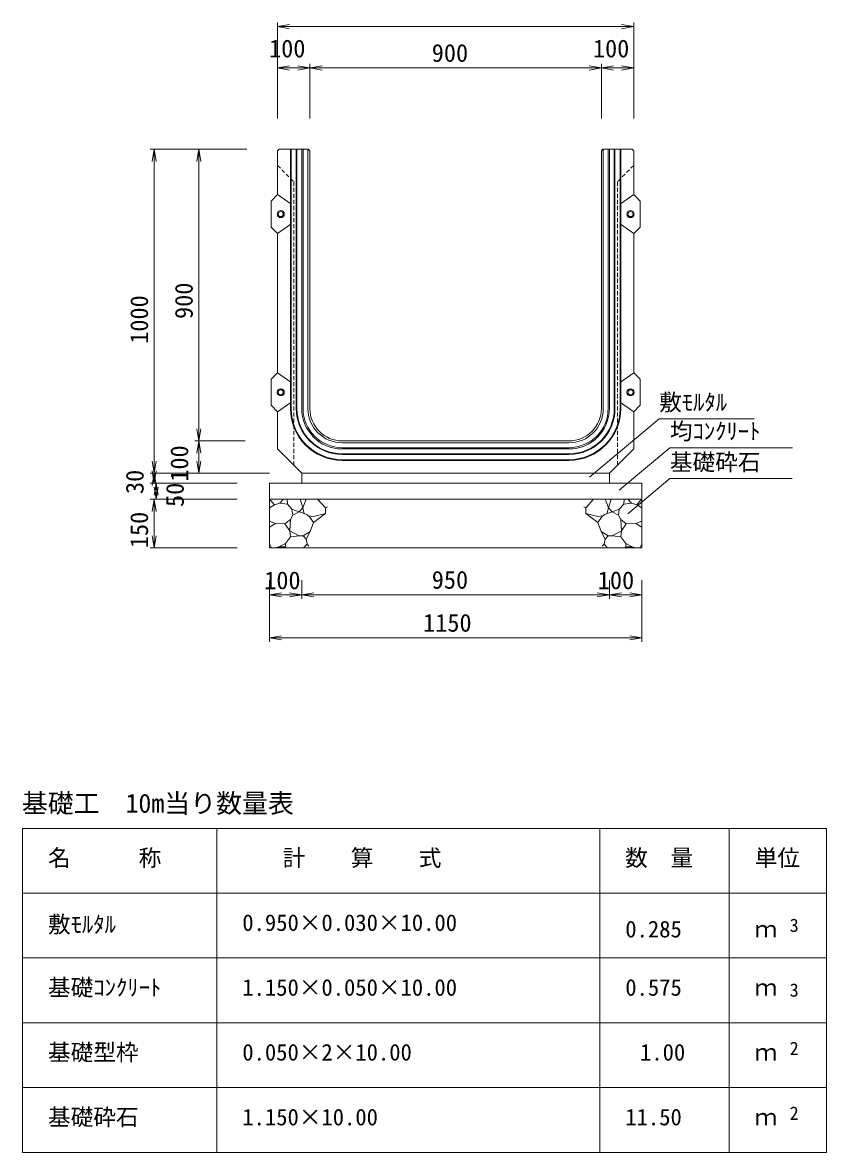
# Model space of a CAD drawing. Units: millimetres on the paper. Extents: x 0 to 840, y 0 to 594.
# Drawn here: x 269.9 to 319.5, y 228.6 to 298.4 of the extents above; entities that cross this region are included whole.
import ezdxf
from ezdxf.enums import TextEntityAlignment as Align

# ---------------------------------------------------------------- set-up
doc = ezdxf.new("R2010")
doc.units = ezdxf.units.MM
doc.linetypes.add('USER1', pattern=[0.375, 0.25, -0.125])
doc.linetypes.add('USER2', pattern=[2, 1, -1])
for name, color, linetype, lineweight in [('D-MTR-FRAM（材料表図枠）', 7, 'Continuous', 18), ('D-STR-DIM（寸法）', 7, 'Continuous', 18), ('D-STR-HTXT（旗揚げ）', 7, 'Continuous', 18), ('D-STR-STRn（構造物）', 7, 'Continuous', 18), ('D-STR（構造物外形線）', 1, 'Continuous', 18)]:
    doc.layers.add(name, color=color, linetype=linetype, lineweight=lineweight)
doc.layers.add('D-MTR-TXT(文字列）', color=7, linetype='Continuous')
doc.layers.add('D-STR-TXT（文字）', color=7, linetype='Continuous')
doc.styles.add('ＭＳ ゴシック', font='')
doc.styles.get('ＭＳ ゴシック').set_extended_font_data('MS Gothic')

msp = doc.modelspace()

# ---------------------------------------------------------------- linework, layer by layer
at = {"layer": 'D-MTR-FRAM（材料表図枠）', "color": 2}
for p, q in [((269.854, 248.64), (319.493, 248.64)), ((269.854, 228.64), (269.854, 248.64)), ((281.854, 228.64), (281.854, 248.64)), ((305.493, 228.64), (305.493, 248.64)), ((313.493, 235.84), (313.493, 248.64)), ((313.493, 228.64), (313.493, 248.64)), ((319.493, 228.64), (319.493, 248.64)), ((269.854, 244.64), (319.493, 244.64)), ((269.854, 240.64), (319.493, 240.64)), ((269.854, 236.64), (319.493, 236.64)), ((269.854, 232.64), (319.493, 232.64)), ((269.854, 228.64), (319.493, 228.64))]:
    msp.add_line(p, q, dxfattribs=at)
at = {"layer": 'D-STR-DIM（寸法）'}
for p, q in [((285.595, 292.454), (285.595, 298.371)), ((285.595, 298.121), (286.345, 298.246)), ((285.595, 298.121), (285.695, 298.121)), ((286.345, 297.996), (285.595, 298.121)), ((285.695, 298.121), (307.495, 298.121)), ((306.845, 298.246), (307.595, 298.121)), ((307.595, 298.121), (306.845, 297.996)), ((307.595, 298.121), (307.495, 298.121)), ((307.595, 292.454), (307.595, 298.371)), ((285.595, 292.454), (285.595, 295.819)), ((285.595, 295.569), (286.345, 295.694)), ((286.845, 295.694), (287.595, 295.569)), ((287.595, 292.454), (287.595, 295.819)), ((287.595, 292.454), (287.595, 295.819)), ((287.595, 295.569), (288.345, 295.694)), ((304.845, 295.694), (305.595, 295.569)), ((305.595, 292.454), (305.595, 295.819)), ((305.595, 292.454), (305.595, 295.819)), ((305.595, 295.569), (306.345, 295.694)), ((306.845, 295.694), (307.595, 295.569)), ((307.595, 292.454), (307.595, 295.819)), ((285.595, 295.569), (285.695, 295.569)), ((286.345, 295.444), (285.595, 295.569)), ((287.495, 295.569), (285.695, 295.569)), ((287.595, 295.569), (286.845, 295.444)), ((287.595, 295.569), (287.495, 295.569)), ((287.595, 295.569), (287.695, 295.569)), ((288.345, 295.444), (287.595, 295.569)), ((305.495, 295.569), (287.695, 295.569)), ((305.595, 295.569), (304.845, 295.444)), ((305.595, 295.569), (305.495, 295.569)), ((305.595, 295.569), (305.695, 295.569)), ((306.345, 295.444), (305.595, 295.569)), ((305.695, 295.569), (307.495, 295.569)), ((307.595, 295.569), (306.845, 295.444)), ((307.595, 295.569), (307.495, 295.569)), ((283.695, 290.554), (277.732, 290.554)), ((277.857, 289.804), (277.982, 290.554)), ((277.982, 290.554), (277.982, 290.454)), ((277.982, 290.554), (278.107, 289.804)), ((277.982, 290.454), (277.982, 270.654)), ((283.695, 290.554), (280.489, 290.554)), ((280.614, 289.804), (280.739, 290.554)), ((280.739, 290.554), (280.739, 290.454)), ((280.739, 290.554), (280.864, 289.804)), ((280.739, 290.454), (280.739, 272.654)), ((280.739, 272.554), (280.614, 273.304)), ((280.864, 273.304), (280.739, 272.554)), ((280.739, 272.554), (280.739, 272.654)), ((283.595, 272.554), (280.489, 272.554)), ((283.595, 272.554), (280.489, 272.554)), ((280.614, 271.804), (280.739, 272.554)), ((280.739, 272.554), (280.739, 272.454)), ((280.739, 272.554), (280.864, 271.804)), ((280.739, 270.654), (280.739, 272.454)), ((277.982, 270.554), (277.857, 271.304)), ((278.107, 271.304), (277.982, 270.554)), ((280.739, 270.554), (280.614, 271.304)), ((280.864, 271.304), (280.739, 270.554)), ((277.982, 269.954), (277.857, 270.704)), ((278.107, 270.704), (277.982, 269.954)), ((277.982, 270.554), (277.982, 270.654)), ((280.739, 270.554), (280.739, 270.654)), ((285.095, 270.554), (277.732, 270.554)), ((285.095, 270.554), (277.732, 270.554)), ((283.095, 269.954), (277.732, 269.954)), ((277.857, 269.804), (277.982, 270.554)), ((283.095, 269.954), (277.857, 269.954)), ((277.982, 270.554), (277.982, 270.454)), ((277.982, 270.554), (278.107, 269.804)), ((277.982, 270.454), (277.982, 270.054)), ((277.982, 269.954), (277.982, 270.054)), ((277.982, 269.204), (278.107, 269.954)), ((278.107, 269.954), (278.107, 269.854)), ((278.107, 269.954), (278.232, 269.204)), ((285.095, 270.554), (280.489, 270.554)), ((278.107, 268.954), (277.982, 269.704)), ((278.107, 269.854), (278.107, 269.054)), ((278.232, 269.704), (278.107, 268.954)), ((283.095, 268.954), (277.732, 268.954)), ((283.095, 268.954), (277.857, 268.954)), ((277.857, 268.204), (277.982, 268.954)), ((277.982, 268.954), (277.982, 268.854)), ((277.982, 268.954), (278.107, 268.204)), ((277.982, 268.854), (277.982, 266.054)), ((278.107, 268.954), (278.107, 269.054)), ((277.982, 265.954), (277.857, 266.704)), ((278.107, 266.704), (277.982, 265.954)), ((283.095, 265.954), (277.732, 265.954)), ((277.982, 265.954), (277.982, 266.054)), ((285.095, 263.954), (285.095, 262.801)), ((285.095, 263.954), (285.095, 260.148)), ((287.095, 263.954), (287.095, 262.801)), ((287.095, 263.954), (287.095, 262.801)), ((306.095, 263.954), (306.095, 262.801)), ((306.095, 263.954), (306.095, 262.801)), ((308.095, 263.954), (308.095, 262.801)), ((308.095, 263.954), (308.095, 260.148)), ((285.095, 263.051), (285.845, 263.176)), ((285.095, 263.051), (285.195, 263.051)), ((285.845, 262.926), (285.095, 263.051)), ((285.195, 263.051), (286.995, 263.051)), ((286.345, 263.176), (287.095, 263.051)), ((287.095, 263.051), (286.345, 262.926)), ((287.095, 263.051), (286.995, 263.051)), ((287.095, 263.051), (287.845, 263.176)), ((287.095, 263.051), (287.195, 263.051)), ((287.845, 262.926), (287.095, 263.051)), ((305.995, 263.051), (287.195, 263.051)), ((305.345, 263.176), (306.095, 263.051)), ((306.095, 263.051), (305.345, 262.926)), ((306.095, 263.051), (305.995, 263.051)), ((306.095, 263.051), (306.845, 263.176)), ((306.095, 263.051), (306.195, 263.051)), ((306.845, 262.926), (306.095, 263.051)), ((307.995, 263.051), (306.195, 263.051)), ((307.345, 263.176), (308.095, 263.051)), ((308.095, 263.051), (307.345, 262.926)), ((308.095, 263.051), (307.995, 263.051)), ((285.095, 260.398), (285.845, 260.523)), ((285.095, 260.398), (285.195, 260.398)), ((285.845, 260.273), (285.095, 260.398)), ((285.195, 260.398), (307.995, 260.398)), ((307.345, 260.523), (308.095, 260.398)), ((308.095, 260.398), (307.345, 260.273)), ((308.095, 260.398), (307.995, 260.398))]:
    msp.add_line(p, q, dxfattribs=at)
at = {"layer": 'D-STR-HTXT（旗揚げ）'}
for p, q in [((304.869, 270.314), (309.162, 273.922)), ((315.026, 273.922), (309.162, 273.922)), ((306.705, 269.514), (309.825, 272.135)), ((317.395, 272.135), (309.825, 272.135)), ((307.236, 268.047), (309.825, 270.223)), ((317.37, 270.223), (309.825, 270.223))]:
    msp.add_line(p, q, dxfattribs=at)
at = {"layer": 'D-STR-STRn（構造物）'}
for p, q in [((285.095, 269.954), (308.095, 269.954)), ((285.095, 265.954), (285.095, 269.954)), ((287.095, 270.554), (287.095, 269.954)), ((306.095, 270.554), (306.095, 269.954)), ((308.095, 265.954), (308.095, 269.954)), ((309.5, 269.954), (309.504, 269.954)), ((285.095, 268.954), (308.095, 268.954)), ((285.402, 268.606), (285.095, 268.426)), ((285.402, 268.606), (285.11, 268.954)), ((285.739, 268.715), (285.402, 268.606)), ((285.739, 268.715), (285.96, 268.954)), ((286.204, 268.64), (285.739, 268.715)), ((286.204, 268.64), (286.187, 268.954)), ((286.485, 268.334), (286.204, 268.64)), ((286.993, 268.954), (287.162, 268.42)), ((287.162, 268.42), (287.37, 268.954)), ((288.076, 268.954), (288.556, 268.419)), ((288.556, 268.419), (288.682, 268.482)), ((304.634, 268.419), (304.508, 268.482)), ((305.114, 268.954), (304.634, 268.419)), ((306.029, 268.42), (305.821, 268.954)), ((306.197, 268.954), (306.029, 268.42)), ((306.705, 268.334), (306.986, 268.64)), ((306.986, 268.64), (307.003, 268.954)), ((306.986, 268.64), (307.452, 268.715)), ((307.452, 268.715), (307.231, 268.954)), ((307.452, 268.715), (307.789, 268.606)), ((307.789, 268.606), (308.081, 268.954)), ((307.789, 268.606), (308.095, 268.426)), ((286.401, 267.704), (286.536, 267.977)), ((286.536, 267.977), (286.485, 268.334)), ((286.931, 268.18), (286.485, 268.334)), ((286.536, 267.977), (286.931, 268.18)), ((287.162, 268.42), (286.931, 268.18)), ((286.931, 268.18), (287.407, 268.004)), ((287.162, 268.42), (287.252, 268.061)), ((287.407, 268.004), (287.583, 267.837)), ((287.495, 267.92), (287.818, 267.889)), ((287.583, 267.837), (287.821, 267.519)), ((287.818, 267.889), (288.556, 268.078)), ((287.821, 267.519), (288.556, 268.078)), ((288.556, 268.419), (288.556, 268.078)), ((288.556, 268.078), (288.571, 268.075)), ((304.634, 268.078), (304.62, 268.075)), ((304.634, 268.419), (304.634, 268.078)), ((305.372, 267.889), (304.634, 268.078)), ((305.369, 267.519), (304.634, 268.078)), ((305.607, 267.837), (305.369, 267.519)), ((305.696, 267.92), (305.372, 267.889)), ((305.784, 268.004), (305.607, 267.837)), ((306.26, 268.18), (305.784, 268.004)), ((306.029, 268.42), (305.939, 268.061)), ((306.029, 268.42), (306.26, 268.18)), ((306.26, 268.18), (306.705, 268.334)), ((306.654, 267.977), (306.26, 268.18)), ((306.654, 267.977), (306.705, 268.334)), ((306.79, 267.704), (306.654, 267.977)), ((285.469, 267.446), (285.095, 267.603)), ((285.095, 267.234), (285.469, 267.446)), ((285.469, 267.446), (286.055, 267.436)), ((286.055, 267.436), (286.401, 267.704)), ((286.36, 267.013), (286.055, 267.436)), ((286.36, 267.013), (286.401, 267.704)), ((287.821, 267.519), (287.612, 266.96)), ((305.369, 267.519), (305.579, 266.96)), ((306.831, 267.013), (306.79, 267.704)), ((307.135, 267.436), (306.79, 267.704)), ((306.831, 267.013), (307.135, 267.436)), ((307.722, 267.446), (307.135, 267.436)), ((307.722, 267.446), (308.095, 267.603)), ((308.095, 267.234), (307.722, 267.446)), ((286.08, 266.222), (286.396, 266.624)), ((286.396, 266.624), (286.36, 267.013)), ((286.36, 267.013), (286.932, 266.703)), ((286.932, 266.703), (286.396, 266.624)), ((287.174, 266.685), (286.932, 266.703)), ((287.612, 266.96), (287.174, 266.685)), ((287.174, 266.685), (287.356, 266.498)), ((287.356, 266.498), (287.612, 266.96)), ((287.424, 266.171), (287.356, 266.498)), ((305.835, 266.498), (305.579, 266.96)), ((305.579, 266.96), (306.017, 266.685)), ((305.766, 266.171), (305.835, 266.498)), ((306.017, 266.685), (305.835, 266.498)), ((306.017, 266.685), (306.259, 266.703)), ((306.831, 267.013), (306.259, 266.703)), ((306.259, 266.703), (306.794, 266.624)), ((306.794, 266.624), (306.831, 267.013)), ((307.111, 266.222), (306.794, 266.624)), ((285.218, 265.954), (285.095, 266.21)), ((285.095, 265.954), (308.095, 265.954)), ((285.687, 266.007), (285.468, 265.954)), ((285.687, 266.007), (286.08, 266.222)), ((286.049, 266.02), (285.687, 266.007)), ((286.2, 265.954), (286.049, 266.02)), ((286.08, 266.222), (286.087, 266.021)), ((287.207, 265.954), (287.424, 266.171)), ((287.424, 266.171), (287.537, 266.066)), ((305.766, 266.171), (305.654, 266.066)), ((305.983, 265.954), (305.766, 266.171)), ((306.991, 265.954), (307.142, 266.02)), ((307.111, 266.222), (307.104, 266.021)), ((307.504, 266.007), (307.111, 266.222)), ((307.142, 266.02), (307.504, 266.007)), ((307.504, 266.007), (307.722, 265.954)), ((307.972, 265.954), (308.095, 266.21))]:
    msp.add_line(p, q, dxfattribs=at)
at = {"layer": 'D-STR（構造物外形線）'}
for p, q in [((285.695, 290.554), (285.595, 290.454)), ((285.595, 287.754), (285.595, 290.454)), ((285.695, 290.554), (287.495, 290.554)), ((286.395, 274.554), (286.395, 290.554)), ((286.435, 274.554), (286.435, 290.554)), ((286.755, 274.554), (286.755, 290.554)), ((286.795, 274.554), (286.795, 290.554)), ((287.095, 274.554), (287.095, 290.554)), ((287.175, 274.554), (287.175, 290.554)), ((287.475, 274.554), (287.475, 290.554)), ((287.495, 290.554), (287.595, 290.454)), ((287.595, 274.554), (287.595, 290.454)), ((305.695, 290.554), (305.595, 290.454)), ((305.595, 274.554), (305.595, 290.454)), ((305.695, 290.554), (307.495, 290.554)), ((305.715, 274.554), (305.715, 290.554)), ((306.015, 274.554), (306.015, 290.554)), ((306.095, 274.554), (306.095, 290.554)), ((306.395, 274.554), (306.395, 290.554)), ((306.435, 274.554), (306.435, 290.554)), ((306.755, 274.554), (306.755, 290.554)), ((306.795, 274.554), (306.795, 290.554)), ((307.495, 290.554), (307.595, 290.454)), ((307.595, 287.754), (307.595, 290.454)), ((285.595, 287.754), (285.195, 287.354)), ((285.195, 285.754), (285.195, 287.354)), ((307.595, 287.754), (307.995, 287.354)), ((307.995, 285.754), (307.995, 287.354)), ((285.195, 285.754), (285.595, 285.354)), ((285.595, 276.754), (285.595, 285.354)), ((307.995, 285.754), (307.595, 285.354)), ((307.595, 276.754), (307.595, 285.354)), ((285.595, 276.754), (285.195, 276.354)), ((285.195, 274.754), (285.195, 276.354)), ((307.595, 276.754), (307.995, 276.354)), ((307.995, 274.754), (307.995, 276.354)), ((285.195, 274.754), (285.595, 274.354)), ((307.995, 274.754), (307.595, 274.354)), ((285.595, 272.054), (285.595, 274.354)), ((307.595, 272.054), (307.595, 274.354)), ((285.595, 272.054), (287.095, 270.554)), ((303.595, 272.554), (289.595, 272.554)), ((303.595, 272.434), (289.595, 272.434)), ((303.595, 272.134), (289.595, 272.134)), ((303.595, 272.054), (289.595, 272.054)), ((307.595, 272.054), (306.095, 270.554)), ((303.595, 271.754), (289.595, 271.754)), ((303.595, 271.714), (289.595, 271.714)), ((303.595, 271.394), (289.595, 271.394)), ((303.595, 271.354), (289.595, 271.354)), ((287.095, 270.554), (306.095, 270.554))]:
    msp.add_line(p, q, dxfattribs=at)
at = {"layer": 'D-STR（構造物外形線）', "linetype": 'USER1'}
for p, q in [((285.595, 289.554), (286.595, 288.554)), ((307.595, 289.554), (306.595, 288.554)), ((286.595, 271.054), (286.595, 288.554)), ((306.595, 271.054), (306.595, 288.554))]:
    msp.add_line(p, q, dxfattribs=at)
at = {"layer": 'D-STR（構造物外形線）', "linetype": 'USER2'}
for p, q in [((285.595, 287.754), (286.595, 287.054)), ((307.595, 287.754), (306.595, 287.054)), ((285.595, 285.354), (286.595, 286.054)), ((307.595, 285.354), (306.595, 286.054)), ((285.595, 276.754), (286.595, 276.054)), ((307.595, 276.754), (306.595, 276.054)), ((285.595, 274.354), (286.595, 275.054)), ((307.595, 274.354), (306.595, 275.054))]:
    msp.add_line(p, q, dxfattribs=at)
at = {"layer": 'D-STR（構造物外形線）'}
for centre, radius in [((285.795, 286.554), 0.22), ((285.795, 286.554), 0.16), ((307.395, 286.554), 0.22), ((307.395, 286.554), 0.16), ((285.795, 275.554), 0.22), ((285.795, 275.554), 0.16), ((307.395, 275.554), 0.22), ((307.395, 275.554), 0.16)]:
    msp.add_circle(centre, radius, dxfattribs=at)
for centre, radius, start, end in [((289.595, 274.554), 3.2, 180, 270), ((289.595, 274.554), 3.16, 180, 270), ((289.595, 274.554), 2.84, 180, 270), ((289.595, 274.554), 2.8, 180, 270), ((289.595, 274.554), 2.5, 180, 270), ((289.595, 274.554), 2.42, 180, 270), ((289.595, 274.554), 2.12, 180, 270), ((289.595, 274.554), 2, 180, 270), ((303.595, 274.554), 3.2, 270, 0), ((303.595, 274.554), 3.16, 270, 0), ((303.595, 274.554), 2.84, 270, 0), ((303.595, 274.554), 2.8, 270, 0), ((303.595, 274.554), 2.5, 270, 0), ((303.595, 274.554), 2.42, 270, 0), ((303.595, 274.554), 2.12, 270, 0), ((303.595, 274.554), 2, 270, 0)]:
    msp.add_arc(centre, radius, start, end, dxfattribs=at)

# ---------------------------------------------------------------- texts
at = {"layer": 'D-MTR-FRAM（材料表図枠）', "style": 'ＭＳ ゴシック'}
for s, p in [('100', (285.076, 295.894)), ('100', (305.076, 295.894)), ('900', (295.122, 295.619)), ('100', (284.776, 263.071)), ('950', (295.122, 263.101)), ('100', (305.376, 263.071)), ('1150', (294.589, 260.448))]:
    msp.add_text(s, height=1.1, dxfattribs=at).set_placement(p, align=Align.BOTTOM_LEFT)
for s, p in [('900', (280.689, 280.08)), ('1000', (277.932, 278.547)), ('100', (280.414, 270.035)), ('30', (277.657, 269.275)), ('50', (280.137, 268.475)), ('150', (277.932, 265.935))]:
    msp.add_text(s, height=1.1, rotation=90, dxfattribs=at).set_placement(p, align=Align.BOTTOM_LEFT)
at = {"layer": 'D-MTR-TXT(文字列）', "style": 'ＭＳ ゴシック'}
for s, height, p in [('基礎工\u300010m当り数量表', 1.173, (269.81, 249.25)), ('名\u3000\u3000\u3000称', 1.026, (271.423, 246.001)), ('計\u3000\u3000算\u3000\u3000式', 1.026, (285.919, 246.001)), ('数\u3000量', 1.026, (307.062, 246.001)), ('単位', 1.026, (315.062, 246.001)), ('敷ﾓﾙﾀﾙ', 1.026, (271.423, 241.895)), ('0.950×0.030×10.00', 1.026, (283.423, 242.001)), ('0.285', 1.026, (307.073, 241.601)), ('ｍ', 1.026, (315.062, 241.601)), ('3', 0.821, (317.223, 242.003)), ('基礎ｺﾝｸﾘｰﾄ', 1.026, (271.423, 238.001)), ('1.150×0.050×10.00', 1.026, (283.423, 238.001)), ('0.575', 1.026, (307.073, 238.001)), ('ｍ', 1.026, (315.062, 238.001)), ('3', 0.821, (317.223, 238.003)), ('基礎型枠', 1.026, (271.423, 234.001)), ('0.050×2×10.00', 1.026, (283.423, 234.001)), ('1.00', 1.026, (307.983, 234.001)), ('ｍ', 1.026, (315.062, 234.001)), ('2', 0.821, (317.223, 234.403)), ('基礎砕石', 1.026, (271.423, 230.001)), ('1.150×10.00', 1.026, (283.423, 230.001)), ('11.50', 1.026, (307.073, 230.001)), ('ｍ', 1.026, (315.062, 230.001)), ('2', 0.821, (317.223, 230.403))]:
    msp.add_text(s, height=height, dxfattribs=at).set_placement(p, align=Align.BOTTOM_LEFT)
at = {"layer": 'D-STR-TXT（文字）', "style": 'ＭＳ ゴシック'}
for s, p in [('敷ﾓﾙﾀﾙ', (309.162, 274.122)), ('均ｺﾝｸﾘｰﾄ', (309.825, 272.335)), ('基礎砕石', (309.825, 270.423))]:
    msp.add_text(s, height=1.026, dxfattribs=at).set_placement(p, align=Align.BOTTOM_LEFT)

doc.saveas('drawing.dxf')
